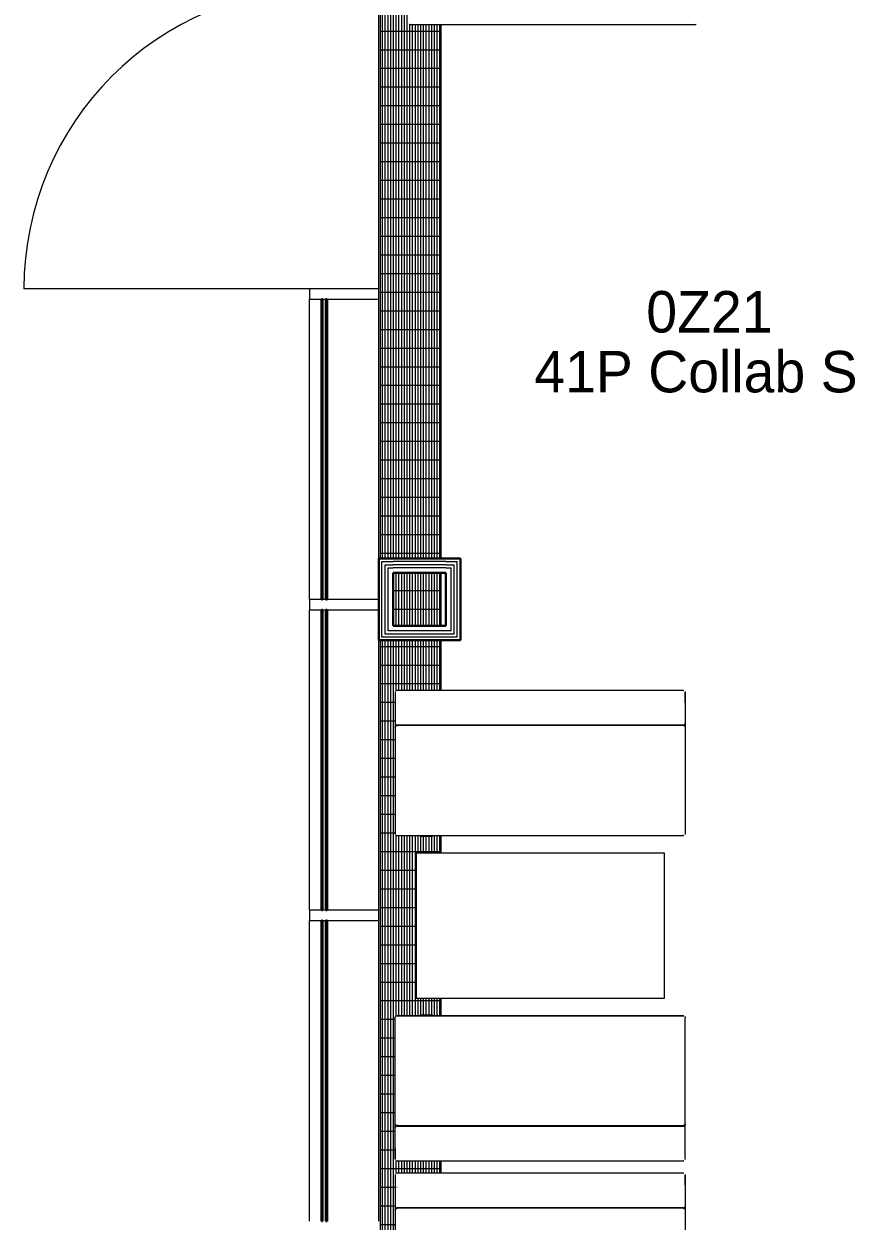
# Model space of a CAD drawing. Header units: millimetres. Extents: x 90978 to 295199, y -4084 to 97293.
# Drawn here: x 155140 to 159153, y 15138 to 20916 of the extents above; entities that cross this region are included whole.
import ezdxf

# ---------------------------------------------------------------- set-up
doc = ezdxf.new("R2010")
doc.units = ezdxf.units.MM
doc.header["$MEASUREMENT"] = 0
for name, color, linetype, lineweight in [('A-AREA-IDEN', 7, 'CONTINUOUS', 9), ('CSM-STL-XX-ZZ-M3-A-XXXX-00001_detached _19_04_21__rvt-1-Level 0$0$A-DOOR', 4, 'CONTINUOUS', 9), ('CSM-STL-XX-ZZ-M3-A-XXXX-00001_detached _19_04_21__rvt-1-Level 0$0$A-GENM', 7, 'CONTINUOUS', 9), ('CSM-STL-XX-ZZ-M3-A-XXXX-00001_detached _19_04_21__rvt-1-Level 0$0$A-GLAZ-CURT', 7, 'CONTINUOUS', 9), ('CSM-STL-XX-ZZ-M3-A-XXXX-00001_detached _19_04_21__rvt-1-Level 0$0$A-GLAZ-CWMG', 7, 'CONTINUOUS', 9), ('CSM-STL-XX-ZZ-M3-A-XXXX-00001_detached _19_04_21__rvt-1-Level 0$0$A-WALL', 7, 'CONTINUOUS', 9), ('CSM-STL-XX-ZZ-M3-A-XXXX-00001_detached _19_04_21__rvt-1-Level 0$0$I-WALL', 7, 'CONTINUOUS', 9), ('I-FURN', 8, 'CONTINUOUS', 9)]:
    doc.layers.add(name, color=color, linetype=linetype, lineweight=lineweight)
doc.styles.add('Century Gothic', font='GOTHIC.TTF', dxfattribs={"height": 200})

msp = doc.modelspace()

# ---------------------------------------------------------------- hatches: boundary and pattern name
at = {"layer": 'CSM-STL-XX-ZZ-M3-A-XXXX-00001_detached _19_04_21__rvt-1-Level 0$0$A-GENM'}
h = msp.add_hatch(dxfattribs=at)
h.set_pattern_fill('FP_27', color=256, angle=-90, style=0, pattern_type=2)
h.set_pattern_definition([(270, (157003.74, 23311.992), (13.2, 1e-14), []), (4e-14, (157003.74, 23311.99), (-6e-14, 90), [])])
h.paths.add_polyline_path([(156942.3, 13102.2), (156941.1, 13106.7), (156941.6, 13104.3)], flags=0)
h.paths.add_polyline_path([(156933.6, 13260.3), (156934.9, 13260.8), (156934.5, 13262.5)], flags=0)
h.paths.add_polyline_path([(156942.3, 13797.1), (156939.9, 13791.5), (156942.3, 13791.7), (156942.3, 13795.5)], flags=0)
h.paths.add_polyline_path([(156942.3, 14671.5), (156942.3, 14677.1), (156940, 14677.1), (156941.6, 14673.1)], flags=0)
h.paths.add_polyline_path([(156933.6, 15208.3), (156934.9, 15207.9), (156934.5, 15208.7)], flags=0)
h.paths.add_polyline_path([(156942.3, 15432.2), (156941.1, 15436.7), (156941.6, 15434.3)], flags=0)
h.paths.add_polyline_path([(156933.6, 15590.3), (156934.9, 15590.8), (156934.5, 15592.5)], flags=0)
h.paths.add_polyline_path([(156942.3, 16127.1), (156939.9, 16121.5), (156942.3, 16121.7), (156942.3, 16125.5)], flags=0)
h.paths.add_polyline_path([(156942.3, 17001.5), (156942.3, 17007.1), (156940, 17007.1), (156941.6, 17003.1)], flags=0)
h.paths.add_polyline_path([(156933.6, 17538.3), (156934.9, 17537.9), (156934.5, 17538.7)], flags=0)
h.paths.add_polyline_path([(156859.8, 12708.1), (157147.6, 12708.1), (157147.6, 13099.3), (156942.3, 13099.7), (156942.3, 13102.2), (156939.9, 13099.7), (156935.7, 13102.2), (156934.4, 13104.3), (156933.6, 13108.8), (156933.3, 13109.3), (156933.6, 13157.9), (156933.3, 13158.6), (156933.5, 13162.9), (156933.3, 13210.9), (156934.1, 13790.3), (156934.5, 13791.5), (156935, 13795.5), (156938.3, 13798.3), (156940.8, 13798.3), (156942.3, 13798.3), (156942.3, 13799.3), (157054.3, 13799.3), (157054.3, 13804.3), (157112.3, 13804.3), (157112.3, 13799.3), (157147.6, 13799.3), (157147.6, 13884.3), (157033.3, 13884.3), (157033.3, 14584.3), (157147.6, 14584.3), (157147.6, 14669.3), (157112.3, 14669.3), (157112.3, 14664.3), (157054.3, 14664.3), (157054.3, 14669.3), (156942.3, 14670.3), (156942.3, 14671.5), (156939.9, 14669.6), (156935.9, 14671.9), (156934.5, 14675), (156933.6, 14678.6), (156933.3, 14679.1), (156934.2, 15306.3), (156933.6, 15310.2), (156933.3, 15310.7), (156933.6, 15359.3), (156933.3, 15360), (156935.9, 15366.7), (156940, 15369), (156942.3, 15368.1), (156942.3, 15369.3), (157147.6, 15369.3), (157147.6, 15429.3), (156942.3, 15429.7), (156942.3, 15432.2), (156939.9, 15429.7), (156935.7, 15432.2), (156934.4, 15434.3), (156933.6, 15438.8), (156933.3, 15439.3), (156933.6, 15487.9), (156933.3, 15488.6), (156933.5, 15492.9), (156933.3, 15540.9), (156933.6, 16120), (156934.5, 16121.5), (156935, 16125.5), (156938.3, 16128.3), (156940.8, 16128.3), (156942.3, 16128.3), (156942.3, 16129.3), (157054.3, 16129.3), (157054.3, 16134.3), (157112.3, 16134.3), (157112.3, 16129.3), (157147.6, 16129.3), (157147.6, 16214.3), (157033.3, 16214.3), (157033.3, 16914.3), (157147.6, 16914.3), (157147.6, 16999.3), (157112.3, 16999.3), (157112.3, 16994.3), (157054.3, 16994.3), (157054.3, 16999.3), (156942.3, 17000.3), (156942.3, 17001.5), (156939.9, 16999.6), (156935.9, 17001.9), (156934.5, 17005), (156933.6, 17008.6), (156933.3, 17009.1), (156934.2, 17636.3), (156933.6, 17640.2), (156933.3, 17640.7), (156933.6, 17689.3), (156933.3, 17690), (156935.9, 17696.7), (156940, 17699), (156942.3, 17698.1), (156942.3, 17699.3), (157147.6, 17699.3), (157147.6, 17941.6), (156859.8, 17941.6), (156859.8, 12816.2)], flags=0)
h.paths.add_polyline_path([(156939.9, 13157.9), (156942.3, 13157.9), (156941.1, 13160.2)], flags=0)
h.paths.add_polyline_path([(156942.3, 13164.2), (156942.3, 13167), (156940.8, 13165.8), (156941.9, 13164.6)], flags=0)
h.paths.add_polyline_path([(156938.9, 13264.1), (156938.9, 13266.2), (156935.9, 13264.3), (156938.5, 13264.1)], flags=0)
h.paths.add_polyline_path([(156939.9, 15202), (156937.8, 15204.4), (156935.9, 15204.3), (156938.9, 15202.4)], flags=0)
h.paths.add_polyline_path([(156942.3, 15301.6), (156941.9, 15304), (156939.9, 15301.9)], flags=0)
h.paths.add_polyline_path([(156942.3, 15306.3), (156942.3, 15310.7), (156939.9, 15310.7), (156941.1, 15308.4)], flags=0)
h.paths.add_polyline_path([(156942.3, 15487.9), (156941.1, 15490.2), (156939.9, 15487.9)], flags=0)
h.paths.add_polyline_path([(156942.3, 15494.2), (156942.3, 15497), (156940.8, 15495.8), (156941.9, 15494.6)], flags=0)
h.paths.add_polyline_path([(156938.9, 15594.1), (156938.9, 15596.2), (156935.9, 15594.3), (156938.5, 15594.1)], flags=0)
h.paths.add_polyline_path([(156939.9, 17532), (156937.8, 17534.4), (156935.9, 17534.3), (156938.9, 17532.4)], flags=0)
h.paths.add_polyline_path([(156942.3, 17631.6), (156941.9, 17634), (156939.9, 17631.9)], flags=0)
h.paths.add_polyline_path([(156942.3, 17636.3), (156942.3, 17640.7), (156939.9, 17640.7), (156941.1, 17638.4)], flags=0)
h.paths.add_polyline_path([(156923.7, 18011.6), (157147.6, 18011.6), (157147.6, 18266.2), (156923.7, 18266.2)], flags=0)
h.paths.add_polyline_path([(157002.3, 20916.2), (157001.1, 20920.6), (157001.6, 20918.2)], flags=0)
h.paths.add_polyline_path([(156993.6, 21074.2), (156994.9, 21074.7), (156994.5, 21076.4)], flags=0)
h.paths.add_polyline_path([(157002.3, 21611), (156999.9, 21605.4), (157002.3, 21605.6), (157002.3, 21609.5)], flags=0)
h.paths.add_polyline_path([(157002.3, 22485.4), (157002.3, 22491), (157000, 22491), (157001.6, 22487)], flags=0)
h.paths.add_polyline_path([(156993.6, 23022.2), (156994.9, 23021.8), (156994.5, 23022.7)], flags=0)
h.paths.add_polyline_path([(157002.3, 23952.2), (157001.1, 23956.7), (157001.6, 23954.3)], flags=0)
h.paths.add_polyline_path([(156993.6, 24110.3), (156994.9, 24110.8), (156994.5, 24112.5)], flags=0)
h.paths.add_polyline_path([(157002.3, 24647.1), (156999.9, 24641.5), (157002.3, 24641.7), (157002.3, 24645.5)], flags=0)
h.paths.add_polyline_path([(157002.3, 25521.5), (157002.3, 25527.1), (157000, 25527.1), (157001.6, 25523.1)], flags=0)
h.paths.add_polyline_path([(156993.6, 26058.3), (156994.9, 26057.9), (156994.5, 26058.7)], flags=0)
h.paths.add_polyline_path([(156898.7, 18336.2), (157147.6, 18336.2), (157147.6, 20913.2), (157002.3, 20913.6), (157002.3, 20916.2), (156999.9, 20913.6), (156995.7, 20916.2), (156994.4, 20918.2), (156993.6, 20922.7), (156993.3, 20923.2), (156993.6, 20971.9), (156993.3, 20972.5), (156993.5, 20976.9), (156993.3, 21024.8), (156994.1, 21604.2), (156994.5, 21605.4), (156995, 21609.5), (156998.3, 21612.2), (157000.8, 21612.2), (157002.3, 21612.2), (157002.3, 21613.2), (157114.3, 21613.2), (157114.3, 21618.2), (157147.6, 21618.2), (157147.6, 21698.2), (157093.3, 21698.2), (157093.3, 22398.2), (157147.6, 22398.2), (157147.6, 22478.2), (157114.3, 22478.2), (157114.3, 22483.2), (157002.3, 22484.2), (157002.3, 22485.4), (156999.9, 22483.5), (156995.9, 22485.9), (156994.5, 22488.9), (156993.6, 22492.5), (156993.3, 22493), (156994.2, 23120.2), (156993.6, 23124.1), (156993.3, 23124.6), (156993.6, 23173.2), (156993.3, 23173.9), (156995.9, 23180.6), (157000, 23182.9), (157002.3, 23182), (157002.3, 23183.2), (157147.6, 23183.2), (157147.6, 23191.4), (156879.3, 23191.4), (156879.3, 23535), (157147.6, 23535), (157147.6, 23949.3), (157002.3, 23949.7), (157002.3, 23952.2), (156999.9, 23949.7), (156995.7, 23952.2), (156994.4, 23954.3), (156993.6, 23958.8), (156993.3, 23959.3), (156993.6, 24007.9), (156993.3, 24008.6), (156993.5, 24012.9), (156993.3, 24060.9), (156994.1, 24640.3), (156994.5, 24641.5), (156995, 24645.5), (156998.3, 24648.3), (157000.8, 24648.3), (157002.3, 24648.3), (157002.3, 24649.3), (157114.3, 24649.3), (157114.3, 24654.3), (157147.6, 24654.3), (157147.6, 24734.3), (157093.3, 24734.3), (157093.3, 25434.3), (157147.6, 25434.3), (157147.6, 25514.3), (157114.3, 25514.3), (157114.3, 25519.3), (157002.3, 25520.3), (157002.3, 25521.5), (156999.9, 25519.6), (156995.9, 25521.9), (156994.5, 25525), (156993.6, 25528.6), (156993.3, 25529.1), (156994.2, 26156.3), (156993.6, 26160.2), (156993.3, 26160.7), (156993.6, 26209.3), (156993.3, 26210), (156995.9, 26216.7), (157000, 26219), (157002.3, 26218.1), (157002.3, 26219.3), (157147.6, 26219.3), (157147.6, 26465.9), (156859.8, 26465.9), (156859.8, 18336.2), (156883.7, 18336.2)], flags=0)
h.paths.add_polyline_path([(157002.3, 20971.9), (157001.1, 20974.1), (156999.9, 20971.9)], flags=0)
h.paths.add_polyline_path([(157002.3, 20978.2), (157002.3, 20980.9), (157000.8, 20979.8), (157001.9, 20978.5)], flags=0)
h.paths.add_polyline_path([(156998.9, 21078), (156998.9, 21080.1), (156995.9, 21078.3), (156998.5, 21078)], flags=0)
h.paths.add_polyline_path([(156999.9, 23015.9), (156997.8, 23018.4), (156995.9, 23018.2), (156998.9, 23016.3)], flags=0)
h.paths.add_polyline_path([(157002.3, 23115.5), (157001.9, 23117.9), (156999.9, 23115.8)], flags=0)
h.paths.add_polyline_path([(157002.3, 23120.2), (157002.3, 23124.6), (156999.9, 23124.6), (157001.7, 23121.2)], flags=0)
h.paths.add_polyline_path([(156949.3, 23261.4), (157147.6, 23261.4), (157147.6, 23465), (156949.3, 23465), (156949.3, 23355.4)], flags=0)
h.paths.add_polyline_path([(156999.9, 24007.9), (157002.3, 24007.9), (157001.1, 24010.2)], flags=0)
h.paths.add_polyline_path([(157002.3, 24014.2), (157002.3, 24017), (157000.8, 24015.8), (157001.9, 24014.6)], flags=0)
h.paths.add_polyline_path([(156998.9, 24114.1), (156998.9, 24116.2), (156995.9, 24114.3), (156998.5, 24114.1)], flags=0)
h.paths.add_polyline_path([(156999.9, 26052), (156997.8, 26054.4), (156995.9, 26054.3), (156998.9, 26052.4)], flags=0)
h.paths.add_polyline_path([(157002.3, 26151.6), (157001.9, 26154), (156999.9, 26151.9)], flags=0)
h.paths.add_polyline_path([(157002.3, 26156.3), (157002.3, 26160.7), (156999.9, 26160.7), (157001.1, 26158.4)], flags=0)
h.paths.add_polyline_path([(156923.7, 26535.9), (157147.6, 26535.9), (157147.6, 26790.5), (156923.7, 26790.5), (156923.7, 26634.3)], flags=0)
h.paths.add_polyline_path([(156913.3, 30029.2), (156917.8, 30030.4), (156915.4, 30029.9)], flags=0)
h.paths.add_polyline_path([(156919.7, 31438.2), (156920.4, 31438.5), (156919.9, 31438.5)], flags=0)
h.paths.add_polyline_path([(156913.3, 32129.2), (156917.8, 32130.4), (156914.2, 32129.5)], flags=0)
h.paths.add_polyline_path([(156912.6, 32829.2), (156918.2, 32829.2), (156918.2, 32831.5), (156914.2, 32829.9)], flags=0)
h.paths.add_polyline_path([(156898.7, 26860.5), (157147.6, 26860.5), (157147.6, 28645.3), (157095.6, 28661.1), (157040, 28691.9), (156994.9, 28730.2), (156959.9, 28773.5), (156932.1, 28827.3), (156916.2, 28879.7), (156910.4, 28938.2), (156910.7, 30029.2), (156912.2, 30030.2), (156910.9, 30032), (156913.4, 30035.9), (156914.9, 30037), (156918.5, 30038.5), (156912.9, 30041), (156910.7, 30044.9), (156911.6, 30047.2), (156910.4, 30047.2), (156910.7, 31431.6), (156913.3, 31435.8), (156917.3, 31437.6), (156917.8, 31438.7), (156913, 31440.9), (156910.7, 31444.9), (156911.6, 31447.2), (156910.4, 31447.2), (156911.4, 32129.2), (156912.6, 32129.9), (156910.8, 32131.6), (156913.3, 32135.8), (156916.1, 32137.3), (156915.4, 32138.2), (156910.4, 32138.2), (156911.4, 32829.2), (156912.6, 32829.2), (156910.7, 32831.6), (156913, 32835.6), (156916.1, 32837), (156919.7, 32837.9), (156920.2, 32838.2), (157147.6, 32838.2), (157147.6, 33915.9), (156859.8, 33915.9), (156859.8, 26860.5), (156883.7, 26860.5)], flags=0)
h.paths.add_polyline_path([(156969.7, 30029.2), (156971, 30030.2), (156967.5, 30031.6), (156967.5, 30029.2)], flags=0)
h.paths.add_polyline_path([(156976.9, 30029.2), (156977.1, 30030.2), (156976.1, 30030.9), (156975.3, 30029.2), (156976.5, 30029.2)], flags=0)
h.paths.add_polyline_path([(157075.4, 30035.6), (157071.5, 30037.4), (157072.5, 30036.4), (157073.6, 30036.1)], flags=0)
h.paths.add_polyline_path([(157031.3, 30036.6), (157013.7, 30038.2), (157026.1, 30037.2), (157030.8, 30036.6)], flags=0)
h.paths.add_polyline_path([(157060.5, 30036.9), (157054.7, 30038.2), (157059.2, 30037.1), (157060.5, 30036.9)], flags=0)
h.paths.add_polyline_path([(156972.9, 30037), (156972.9, 30038.2), (156971.7, 30037.3)], flags=0)
h.paths.add_polyline_path([(157071.4, 31438.5), (157071.8, 31439.9), (157071, 31439.4)], flags=0)
h.paths.add_polyline_path([(156975.3, 31438.2), (156973.5, 31439.2), (156974, 31438.2)], flags=0)
h.paths.add_polyline_path([(157075.4, 31440.9), (157076.9, 31444.5), (157075.2, 31443.5)], flags=0)
h.paths.add_polyline_path([(156977.8, 31444.9), (156977, 31447.2), (156975.7, 31446.9), (156977, 31445.7)], flags=0)
h.paths.add_polyline_path([(156969, 31444.9), (156971.3, 31447.2), (156969, 31447.2)], flags=0)
h.paths.add_polyline_path([(156977, 32129.2), (156978.1, 32129.2), (156976.9, 32130.7), (156976.9, 32129.2)], flags=0)
h.paths.add_polyline_path([(156971.3, 32129.2), (156971.3, 32130.4), (156969, 32131.6), (156969, 32129.2)], flags=0)
h.paths.add_polyline_path([(157075.4, 32135.6), (157070.4, 32138.1), (157060.2, 32138.2), (157071.4, 32137.1), (157073.6, 32136.3)], flags=0)
h.paths.add_polyline_path([(156974, 32137), (156974, 32138), (156973.4, 32137.2)], flags=0)
at = {"layer": 'CSM-STL-XX-ZZ-M3-A-XXXX-00001_detached _19_04_21__rvt-1-Level 0$0$A-GLAZ-CURT'}
h = msp.add_hatch(color=256, dxfattribs=at)
h.paths.add_polyline_path([(156598.3, 18138.2), (156604.3, 18138.2), (156604.3, 19588.2), (156598.3, 19588.2), (156598.3, 18905.5)], flags=0)
h.paths.add_polyline_path([(156576.3, 18138.2), (156582.3, 18138.2), (156582.3, 19588.2), (156576.3, 19588.2), (156576.3, 18905.5)], flags=0)
h = msp.add_hatch(color=256, dxfattribs=at)
h.paths.add_polyline_path([(156598.3, 16638.2), (156604.3, 16638.2), (156604.3, 18088.2), (156598.3, 18088.2), (156598.3, 17405.5)], flags=0)
h.paths.add_polyline_path([(156576.3, 16638.2), (156582.3, 16638.2), (156582.3, 18088.2), (156576.3, 18088.2), (156576.3, 17405.5)], flags=0)
h = msp.add_hatch(color=256, dxfattribs=at)
h.paths.add_polyline_path([(156598.3, 15138.2), (156604.3, 15138.2), (156604.3, 16588.2), (156598.3, 16588.2), (156598.3, 15905.5)], flags=0)
h.paths.add_polyline_path([(156576.3, 15138.2), (156582.3, 15138.2), (156582.3, 16588.2), (156576.3, 16588.2), (156576.3, 15905.5)], flags=0)

# ---------------------------------------------------------------- linework, layer by layer
at = {"layer": 'CSM-STL-XX-ZZ-M3-A-XXXX-00001_detached _19_04_21__rvt-1-Level 0$0$A-DOOR', "lineweight": 20}
msp.add_line((156590.3, 19638.2), (155140.3, 19638.2), dxfattribs=at)
at = {"layer": 'CSM-STL-XX-ZZ-M3-A-XXXX-00001_detached _19_04_21__rvt-1-Level 0$0$A-DOOR'}
msp.add_arc((156590.3, 19638.2), 1450, 90, 180, dxfattribs=at)
at = {"layer": 'CSM-STL-XX-ZZ-M3-A-XXXX-00001_detached _19_04_21__rvt-1-Level 0$0$A-GENM'}
for p, q in [((156859.8, 26465.9), (156859.8, 18336.2)), ((156853.8, 19638.2), (156853.8, 21088.2)), ((157147.6, 18336.2), (157147.6, 20913.3)), ((157153.6, 20913.3), (157153.6, 18336.2)), ((157147.6, 18011.6), (157147.6, 18266.2)), ((157153.6, 18266.2), (157153.6, 18011.6)), ((156859.8, 17941.6), (156859.8, 12708.1)), ((157147.6, 17699.3), (157147.6, 17941.6)), ((157153.6, 17941.6), (157153.6, 17699.3)), ((157147.6, 16914.3), (157147.6, 16999.7)), ((157153.6, 16999.7), (157153.6, 16914.3)), ((157147.6, 16128.9), (157147.6, 16214.3)), ((157153.6, 16214.3), (157153.6, 16128.9)), ((157147.6, 15369.3), (157147.6, 15429.4)), ((157153.6, 15429.4), (157153.6, 15369.3))]:
    msp.add_line(p, q, dxfattribs=at)
at = {"layer": 'CSM-STL-XX-ZZ-M3-A-XXXX-00001_detached _19_04_21__rvt-1-Level 0$0$A-GLAZ-CURT', "lineweight": 30}
for p, q in [((156576.3, 19588.2), (156576.3, 18138.2)), ((156582.3, 19588.2), (156576.3, 19588.2)), ((156582.3, 18138.2), (156582.3, 19588.2)), ((156598.3, 19588.2), (156598.3, 18138.2)), ((156604.3, 19588.2), (156598.3, 19588.2)), ((156604.3, 18138.2), (156604.3, 19588.2)), ((156576.3, 18138.2), (156582.3, 18138.2)), ((156576.3, 18088.2), (156576.3, 16638.2)), ((156582.3, 18088.2), (156576.3, 18088.2)), ((156582.3, 16638.2), (156582.3, 18088.2)), ((156598.3, 18138.2), (156604.3, 18138.2)), ((156598.3, 18088.2), (156598.3, 16638.2)), ((156604.3, 18088.2), (156598.3, 18088.2)), ((156604.3, 16638.2), (156604.3, 18088.2)), ((156576.3, 16638.2), (156582.3, 16638.2)), ((156576.3, 16588.2), (156576.3, 15138.2)), ((156582.3, 16588.2), (156576.3, 16588.2)), ((156582.3, 15138.2), (156582.3, 16588.2)), ((156598.3, 16638.2), (156604.3, 16638.2)), ((156598.3, 16588.2), (156598.3, 15138.2)), ((156604.3, 16588.2), (156598.3, 16588.2)), ((156604.3, 15138.2), (156604.3, 16588.2)), ((156576.3, 15138.2), (156582.3, 15138.2)), ((156598.3, 15138.2), (156604.3, 15138.2))]:
    msp.add_line(p, q, dxfattribs=at)
at = {"layer": 'CSM-STL-XX-ZZ-M3-A-XXXX-00001_detached _19_04_21__rvt-1-Level 0$0$A-GLAZ-CWMG', "lineweight": 20, "extrusion": (0, 0, -1)}
for p, q in [((156518.8, 19638.2), (156518.8, 19588.2)), ((156853.8, 19638.2), (156518.8, 19638.2)), ((156518.8, 19588.2), (156853.8, 19588.2)), ((156853.8, 19588.2), (156853.8, 19638.2)), ((156518.8, 18138.2), (156518.8, 18088.2)), ((156853.8, 18138.2), (156518.8, 18138.2)), ((156518.8, 18088.2), (156853.8, 18088.2)), ((156853.8, 18088.2), (156853.8, 18138.2)), ((156518.8, 16638.2), (156518.8, 16588.2)), ((156853.8, 16638.2), (156518.8, 16638.2)), ((156518.8, 16588.2), (156853.8, 16588.2)), ((156853.8, 16588.2), (156853.8, 16638.2))]:
    msp.add_line(p, q, dxfattribs=at)
at = {"layer": 'CSM-STL-XX-ZZ-M3-A-XXXX-00001_detached _19_04_21__rvt-1-Level 0$0$A-GLAZ-CWMG'}
for p, q in [((156518.8, 18138.2), (156518.8, 19588.2)), ((156853.8, 18336.1), (156853.8, 19588.2)), ((156518.8, 16638.2), (156518.8, 18088.2)), ((156853.8, 16638.2), (156853.8, 17941.8)), ((156518.8, 15138.2), (156518.8, 16588.2)), ((156853.8, 15138.2), (156853.8, 16588.2))]:
    msp.add_line(p, q, dxfattribs=at)
at = {"layer": 'CSM-STL-XX-ZZ-M3-A-XXXX-00001_detached _19_04_21__rvt-1-Level 0$0$A-WALL'}
for p, q in [((156868.7, 17956.6), (156868.7, 18321.2)), ((156868.7, 18321.2), (156883.7, 18321.2)), ((156883.7, 18321.2), (156923.7, 18321.2)), ((157177.8, 18321.2), (156923.7, 18321.2)), ((157177.8, 18321.2), (157217.8, 18321.2)), ((157217.8, 18321.2), (157232.8, 18321.2)), ((157232.8, 17956.6), (157232.8, 18321.2)), ((156883.7, 17971.6), (156883.7, 18306.2)), ((156883.7, 18306.2), (156898.7, 18306.2)), ((156898.7, 18306.2), (156923.7, 18306.2)), ((156898.7, 17986.6), (156898.7, 18291.2)), ((156898.7, 18291.2), (156923.7, 18291.2)), ((157177.8, 18306.2), (156923.7, 18306.2)), ((157177.8, 18291.2), (156923.7, 18291.2)), ((157177.8, 18306.2), (157202.8, 18306.2)), ((157177.8, 18291.2), (157202.8, 18291.2)), ((157202.8, 18306.2), (157217.8, 18306.2)), ((157202.8, 17986.6), (157202.8, 18291.2)), ((157217.8, 17971.6), (157217.8, 18306.2)), ((156898.7, 17971.6), (156883.7, 17971.6)), ((156923.7, 17986.6), (156898.7, 17986.6)), ((156923.7, 17971.6), (156898.7, 17971.6)), ((157177.8, 17986.6), (156923.7, 17986.6)), ((157177.8, 17971.6), (156923.7, 17971.6)), ((157202.8, 17986.6), (157177.8, 17986.6)), ((157202.8, 17971.6), (157177.8, 17971.6)), ((157217.8, 17971.6), (157202.8, 17971.6)), ((156883.7, 17956.6), (156868.7, 17956.6)), ((156923.7, 17956.6), (156883.7, 17956.6)), ((157177.8, 17956.6), (156923.7, 17956.6)), ((157217.8, 17956.6), (157177.8, 17956.6)), ((157232.8, 17956.6), (157217.8, 17956.6))]:
    msp.add_line(p, q, dxfattribs=at)
at = {"layer": 'CSM-STL-XX-ZZ-M3-A-XXXX-00001_detached _19_04_21__rvt-1-Level 0$0$I-WALL', "lineweight": 30}
for p, q in [((156853.7, 18336.2), (156853.7, 17941.6)), ((156868.7, 18336.2), (156853.7, 18336.2)), ((156923.7, 18336.2), (156868.7, 18336.2)), ((157177.8, 18336.2), (156923.7, 18336.2)), ((157232.8, 18336.2), (157177.8, 18336.2)), ((157247.8, 18336.2), (157232.8, 18336.2)), ((157247.8, 17941.6), (157247.8, 18336.2)), ((156923.7, 18011.6), (156923.7, 18266.2)), ((156923.7, 18266.2), (157177.8, 18266.2)), ((157177.8, 18266.2), (157177.8, 18011.6)), ((157177.8, 18011.6), (156923.7, 18011.6)), ((156853.7, 17941.6), (156868.7, 17941.6)), ((156868.7, 17941.6), (156923.7, 17941.6)), ((156923.7, 17941.6), (157177.8, 17941.6)), ((157177.8, 17941.6), (157232.8, 17941.6)), ((157232.8, 17941.6), (157247.8, 17941.6))]:
    msp.add_line(p, q, dxfattribs=at)
at = {"layer": 'I-FURN'}
for p, q in [((157000.5, 20913.4), (157000.1, 20913.5)), ((157000.8, 20913.3), (157000.5, 20913.4)), ((157001.2, 20913.3), (157000.8, 20913.3)), ((157001.6, 20913.3), (157001.2, 20913.3)), ((157001.9, 20913.2), (157001.6, 20913.3)), ((157002.3, 20913.2), (157001.9, 20913.2)), ((157002.3, 20913.2), (158384.3, 20913.2)), ((158384.7, 20913.2), (158384.4, 20913.2)), ((158385.1, 20913.3), (158384.7, 20913.2)), ((158385.4, 20913.3), (158385.1, 20913.3)), ((158385.8, 20913.4), (158385.4, 20913.3)), ((158386.2, 20913.4), (158385.8, 20913.4)), ((158386.5, 20913.5), (158386.2, 20913.4)), ((156933.3, 17691.4), (156933.4, 17691.7)), ((156933.3, 17689.3), (156933.3, 17409.3)), ((156933.3, 17689.3), (156933.3, 17640.7)), ((156933.4, 17691.7), (156933.5, 17692.1)), ((156933.5, 17692.5), (156933.6, 17692.8)), ((156933.5, 17692.1), (156933.5, 17692.5)), ((156933.6, 17692.8), (156933.7, 17693.1)), ((156933.7, 17693.1), (156933.9, 17693.5)), ((156940, 17699), (156940.4, 17699.1)), ((156940.4, 17699.1), (156940.7, 17699.2)), ((156940.7, 17699.2), (156941.1, 17699.2)), ((156941.1, 17699.2), (156941.5, 17699.3)), ((156941.5, 17699.3), (156941.8, 17699.3)), ((156941.8, 17699.3), (156942.2, 17699.3)), ((158324.3, 17699.3), (156942.3, 17699.3)), ((158324.3, 17699.3), (158324.6, 17699.3)), ((158324.6, 17699.3), (158325, 17699.3)), ((158325, 17699.3), (158325.4, 17699.2)), ((158325.4, 17699.2), (158325.7, 17699.2)), ((158325.7, 17699.2), (158326.1, 17699.1)), ((158326.1, 17699.1), (158326.4, 17699.1)), ((158332.7, 17693.6), (158332.8, 17693.2)), ((158332.8, 17693.2), (158332.9, 17692.9)), ((158332.9, 17692.9), (158333, 17692.5)), ((158333, 17692.5), (158333.1, 17692.2)), ((158333.1, 17692.2), (158333.1, 17691.8)), ((158333.1, 17691.8), (158333.2, 17691.5)), ((158333.3, 17689.3), (158333.3, 17409.3)), ((158333.3, 17640.7), (158333.3, 17689.3)), ((156933.3, 17522), (156933.4, 17522.3)), ((156933.3, 17521.6), (156933.3, 17522)), ((156933.3, 17521.3), (156933.3, 17521.6)), ((156933.3, 17520.9), (156933.3, 17521.3)), ((156933.4, 17522.3), (156933.5, 17522.7)), ((156933.5, 17523), (156933.6, 17523.4)), ((156933.5, 17522.7), (156933.5, 17523)), ((156933.6, 17523.4), (156933.7, 17523.7)), ((156933.7, 17523.7), (156933.9, 17524.1)), ((156933.9, 17524.1), (156934, 17524.4)), ((156934, 17524.4), (156934.1, 17524.7)), ((156934.1, 17524.7), (156934.3, 17525.1)), ((156934.3, 17525.1), (156934.5, 17525.4)), ((156934.5, 17525.4), (156934.6, 17525.7)), ((156934.6, 17525.7), (156934.8, 17526)), ((156934.8, 17526), (156935.1, 17526.3)), ((156935.1, 17526.3), (156935.3, 17526.6)), ((156935.3, 17526.6), (156935.5, 17526.8)), ((156935.5, 17526.8), (156935.8, 17527.1)), ((156935.8, 17527.1), (156936, 17527.4)), ((156936, 17527.4), (156936.3, 17527.6)), ((156936.3, 17527.6), (156936.5, 17527.8)), ((156936.5, 17527.8), (156936.8, 17528.1)), ((156936.8, 17528.1), (156937.1, 17528.3)), ((156937.1, 17528.3), (156937.4, 17528.5)), ((156937.4, 17528.5), (156937.7, 17528.7)), ((156937.7, 17528.7), (156938, 17528.8)), ((156938, 17528.8), (156938.4, 17529)), ((156938.4, 17529), (156938.7, 17529.2)), ((156938.7, 17529.2), (156939, 17529.3)), ((156939, 17529.3), (156939.4, 17529.4)), ((156939.4, 17529.4), (156939.7, 17529.5)), ((156939.7, 17529.5), (156940, 17529.6)), ((156940, 17529.6), (156940.4, 17529.7)), ((156940.4, 17529.7), (156940.7, 17529.8)), ((156940.7, 17529.8), (156941.1, 17529.8)), ((156941.1, 17529.8), (156941.5, 17529.9)), ((156941.5, 17529.9), (156941.8, 17529.9)), ((156941.8, 17529.9), (156942.2, 17529.9)), ((156942.2, 17529.9), (156942.3, 17529.9)), ((158324.3, 17531.6), (156942.3, 17531.6)), ((158324.3, 17529.9), (156942.3, 17529.9)), ((158324.3, 17529.9), (158324.6, 17529.9)), ((158324.6, 17529.9), (158325, 17529.9)), ((158325, 17529.9), (158325.4, 17529.8)), ((158325.4, 17529.8), (158325.7, 17529.8)), ((158325.7, 17529.8), (158326.1, 17529.7)), ((158326.1, 17529.7), (158326.4, 17529.6)), ((158326.4, 17529.6), (158326.8, 17529.6)), ((158326.8, 17529.6), (158327.1, 17529.4)), ((158327.1, 17529.4), (158327.4, 17529.3)), ((158327.4, 17529.3), (158327.8, 17529.2)), ((158327.8, 17529.2), (158328.1, 17529)), ((158328.1, 17529), (158328.4, 17528.9)), ((158328.4, 17528.9), (158328.7, 17528.7)), ((158328.7, 17528.7), (158329.1, 17528.5)), ((158329.1, 17528.5), (158329.4, 17528.3)), ((158329.4, 17528.3), (158329.6, 17528.1)), ((158329.6, 17528.1), (158329.9, 17527.9)), ((158329.9, 17527.9), (158330.2, 17527.7)), ((158330.2, 17527.7), (158330.5, 17527.4)), ((158330.5, 17527.4), (158330.7, 17527.2)), ((158330.7, 17527.2), (158331, 17526.9)), ((158331, 17526.9), (158331.2, 17526.6)), ((158331.2, 17526.6), (158331.4, 17526.4)), ((158331.4, 17526.4), (158331.6, 17526.1)), ((158331.6, 17526.1), (158331.8, 17525.8)), ((158331.8, 17525.8), (158332, 17525.5)), ((158332, 17525.5), (158332.2, 17525.1)), ((158332.2, 17525.1), (158332.4, 17524.8)), ((158332.4, 17524.8), (158332.5, 17524.5)), ((158332.5, 17524.5), (158332.7, 17524.2)), ((158332.7, 17524.2), (158332.8, 17523.8)), ((158332.8, 17523.8), (158332.9, 17523.5)), ((158332.9, 17523.5), (158333, 17523.1)), ((158333, 17523.1), (158333.1, 17522.8)), ((158333.1, 17522.8), (158333.1, 17522.4)), ((158333.1, 17522.4), (158333.2, 17522.1)), ((158333.2, 17522.1), (158333.2, 17521.7)), ((158333.2, 17521.7), (158333.3, 17521.4)), ((158333.3, 17521.4), (158333.3, 17521)), ((158333.3, 17521), (158333.3, 17520.9)), ((156933.3, 17409.3), (156933.3, 17009.3)), ((158333.3, 17409.3), (158333.3, 17008.1)), ((156933.3, 17008.2), (156933.3, 17008.3)), ((156933.3, 17007.9), (156933.3, 17008.2)), ((156933.3, 17007.5), (156933.3, 17007.9)), ((156933.4, 17007.1), (156933.3, 17007.5)), ((156933.4, 17006.8), (156933.4, 17007.1)), ((156933.5, 17006.4), (156933.4, 17006.8)), ((156933.6, 17006.1), (156933.5, 17006.4)), ((156933.7, 17005.7), (156933.6, 17006.1)), ((156933.8, 17005.4), (156933.7, 17005.7)), ((156933.9, 17005), (156933.8, 17005.4)), ((156934, 17004.7), (156933.9, 17005)), ((156934.2, 17004.4), (156934, 17004.7)), ((156934.3, 17004.1), (156934.2, 17004.4)), ((156934.5, 17003.8), (156934.3, 17004.1)), ((156938.3, 16999.3), (158325.5, 16999.3)), ((156940.5, 16999.5), (156940.1, 16999.6)), ((156940.8, 16999.4), (156940.5, 16999.5)), ((156941.2, 16999.4), (156940.8, 16999.4)), ((156941.6, 16999.3), (156941.2, 16999.4)), ((156941.9, 16999.3), (156941.6, 16999.3)), ((156942.3, 16999.3), (156941.9, 16999.3)), ((156942.3, 16999.3), (158324.3, 16999.3)), ((157053.3, 16999.3), (157053.3, 16994.3)), ((157053.3, 16994.3), (157054.3, 16994.3)), ((157113.3, 16994.3), (157053.3, 16994.3)), ((157058.3, 16999.3), (157058.3, 16996.8)), ((157108.3, 16996.8), (157108.3, 16999.3)), ((157112.3, 16994.3), (157113.3, 16994.3)), ((157113.3, 16994.3), (157113.3, 16999.3)), ((158324.7, 16999.3), (158324.4, 16999.3)), ((158325.1, 16999.3), (158324.7, 16999.3)), ((158325.4, 16999.4), (158325.1, 16999.3)), ((158325.8, 16999.4), (158325.4, 16999.4)), ((158326.2, 16999.5), (158325.8, 16999.4)), ((158326.5, 16999.6), (158326.2, 16999.5)), ((158332.3, 17004.2), (158332.1, 17003.8)), ((158332.4, 17004.5), (158332.3, 17004.2)), ((158332.6, 17004.8), (158332.4, 17004.5)), ((158332.7, 17005.1), (158332.6, 17004.8)), ((158332.8, 17005.5), (158332.7, 17005.1)), ((158332.9, 17005.8), (158332.8, 17005.5)), ((158333, 17006.2), (158332.9, 17005.8)), ((158333.1, 17006.5), (158333, 17006.2)), ((158333.2, 17006.9), (158333.1, 17006.5)), ((158333.3, 17008), (158333.2, 17007.6)), ((158333.2, 17007.6), (158333.2, 17007.2)), ((158333.2, 17007.2), (158333.2, 17006.9)), ((158333.3, 17008.3), (158333.3, 17008)), ((158233.3, 16914.3), (157033.3, 16914.3)), ((157033.3, 16914.3), (157033.3, 16214.3)), ((158233.3, 16214.3), (158233.3, 16914.3)), ((157033.3, 16214.3), (158233.3, 16214.3)), ((156933.3, 16121.4), (156933.4, 16121.7)), ((156933.3, 16121), (156933.3, 16121.4)), ((156933.3, 16120.7), (156933.3, 16121)), ((156933.3, 16120.3), (156933.3, 16120.7)), ((156933.4, 16121.7), (156933.5, 16122.1)), ((156933.5, 16122.5), (156933.6, 16122.8)), ((156933.5, 16122.1), (156933.5, 16122.5)), ((156933.6, 16122.8), (156933.7, 16123.1)), ((156933.7, 16123.1), (156933.9, 16123.5)), ((156933.9, 16123.5), (156934, 16123.8)), ((156934, 16123.8), (156934.1, 16124.1)), ((156934.1, 16124.1), (156934.3, 16124.5)), ((156934.3, 16124.5), (156934.5, 16124.8)), ((156938.3, 16129.3), (158325.5, 16129.3)), ((156940, 16129), (156940.4, 16129.1)), ((156940.4, 16129.1), (156940.7, 16129.2)), ((156940.7, 16129.2), (156941.1, 16129.2)), ((156941.1, 16129.2), (156941.5, 16129.3)), ((156941.5, 16129.3), (156941.8, 16129.3)), ((156941.8, 16129.3), (156942.2, 16129.3)), ((158324.3, 16129.3), (156942.3, 16129.3)), ((157053.3, 16134.3), (157053.3, 16129.3)), ((157053.3, 16134.3), (157113.3, 16134.3)), ((157054.3, 16134.3), (157053.3, 16134.3)), ((157058.3, 16131.8), (157058.3, 16129.3)), ((157108.3, 16129.3), (157108.3, 16131.8)), ((157113.3, 16134.3), (157112.3, 16134.3)), ((157113.3, 16129.3), (157113.3, 16134.3)), ((158324.3, 16129.3), (158324.6, 16129.3)), ((158324.6, 16129.3), (158325, 16129.3)), ((158325, 16129.3), (158325.4, 16129.2)), ((158325.4, 16129.2), (158325.7, 16129.2)), ((158325.7, 16129.2), (158326.1, 16129.1)), ((158326.1, 16129.1), (158326.4, 16129.1)), ((158332, 16124.9), (158332.2, 16124.6)), ((158332.2, 16124.6), (158332.4, 16124.2)), ((158332.4, 16124.2), (158332.5, 16123.9)), ((158332.5, 16123.9), (158332.7, 16123.6)), ((158332.7, 16123.6), (158332.8, 16123.2)), ((158332.8, 16123.2), (158332.9, 16122.9)), ((158332.9, 16122.9), (158333, 16122.5)), ((158333, 16122.5), (158333.1, 16122.2)), ((158333.1, 16122.2), (158333.1, 16121.8)), ((158333.1, 16121.8), (158333.2, 16121.5)), ((158333.2, 16121.5), (158333.2, 16121.1)), ((158333.2, 16121.1), (158333.3, 16120.8)), ((158333.3, 16120.8), (158333.3, 16120.4)), ((156933.3, 15719.3), (156933.3, 16119.3)), ((158333.3, 15719.3), (158333.3, 16120.5)), ((158333.3, 16120.4), (158333.3, 16120.3)), ((156933.3, 15439.3), (156933.3, 15719.3)), ((158333.3, 15439.3), (158333.3, 15719.3)), ((156933.3, 15607.6), (156933.3, 15607.7)), ((156933.3, 15607.3), (156933.3, 15607.6)), ((156933.3, 15606.9), (156933.3, 15607.3)), ((156933.4, 15606.5), (156933.3, 15606.9)), ((156933.4, 15606.2), (156933.4, 15606.5)), ((156933.5, 15605.8), (156933.4, 15606.2)), ((156933.6, 15605.5), (156933.5, 15605.8)), ((156933.7, 15605.1), (156933.6, 15605.5)), ((156933.8, 15604.8), (156933.7, 15605.1)), ((156933.9, 15604.5), (156933.8, 15604.8)), ((156934, 15604.1), (156933.9, 15604.5)), ((156934.2, 15603.8), (156934, 15604.1)), ((156934.3, 15603.5), (156934.2, 15603.8)), ((156934.5, 15603.2), (156934.3, 15603.5)), ((156934.7, 15602.9), (156934.5, 15603.2)), ((156934.9, 15602.6), (156934.7, 15602.9)), ((156935.1, 15602.3), (156934.9, 15602.6)), ((156935.3, 15602), (156935.1, 15602.3)), ((156935.6, 15601.7), (156935.3, 15602)), ((156935.8, 15601.4), (156935.6, 15601.7)), ((156936.1, 15601.2), (156935.8, 15601.4)), ((156936.3, 15601), (156936.1, 15601.2)), ((156936.6, 15600.7), (156936.3, 15601)), ((156936.9, 15600.5), (156936.6, 15600.7)), ((158330, 15600.8), (158329.7, 15600.6)), ((158330.3, 15601), (158330, 15600.8)), ((158330.5, 15601.3), (158330.3, 15601)), ((158330.8, 15601.5), (158330.5, 15601.3)), ((158331, 15601.8), (158330.8, 15601.5)), ((158331.3, 15602.1), (158331, 15601.8)), ((158331.5, 15602.3), (158331.3, 15602.1)), ((158331.7, 15602.6), (158331.5, 15602.3)), ((158331.9, 15602.9), (158331.7, 15602.6)), ((158332.1, 15603.2), (158331.9, 15602.9)), ((158332.3, 15603.6), (158332.1, 15603.2)), ((158332.4, 15603.9), (158332.3, 15603.6)), ((158332.6, 15604.2), (158332.4, 15603.9)), ((158332.7, 15604.5), (158332.6, 15604.2)), ((158332.8, 15604.9), (158332.7, 15604.5)), ((158332.9, 15605.2), (158332.8, 15604.9)), ((158333, 15605.6), (158332.9, 15605.2)), ((158333.1, 15605.9), (158333, 15605.6)), ((158333.2, 15606.3), (158333.1, 15605.9)), ((158333.3, 15607.4), (158333.2, 15607)), ((158333.2, 15607), (158333.2, 15606.6)), ((158333.2, 15606.6), (158333.2, 15606.3)), ((158333.3, 15607.7), (158333.3, 15607.4)), ((156937.2, 15600.3), (156936.9, 15600.5)), ((156937.5, 15600.1), (156937.2, 15600.3)), ((156937.8, 15599.9), (156937.5, 15600.1)), ((156938.1, 15599.7), (156937.8, 15599.9)), ((156938.4, 15599.6), (156938.1, 15599.7)), ((156938.8, 15599.4), (156938.4, 15599.6)), ((156939.1, 15599.3), (156938.8, 15599.4)), ((156939.4, 15599.2), (156939.1, 15599.3)), ((156939.8, 15599.1), (156939.4, 15599.2)), ((156940.1, 15599), (156939.8, 15599.1)), ((156940.5, 15598.9), (156940.1, 15599)), ((156940.8, 15598.8), (156940.5, 15598.9)), ((156941.2, 15598.8), (156940.8, 15598.8)), ((156941.6, 15598.7), (156941.2, 15598.8)), ((156941.9, 15598.7), (156941.6, 15598.7)), ((156942.3, 15598.7), (156941.9, 15598.7)), ((156942.3, 15598.7), (158324.3, 15598.7)), ((156942.3, 15597), (158324.3, 15597)), ((158324.4, 15598.7), (158324.3, 15598.7)), ((158324.7, 15598.7), (158324.4, 15598.7)), ((158325.1, 15598.8), (158324.7, 15598.7)), ((158325.4, 15598.8), (158325.1, 15598.8)), ((158325.8, 15598.8), (158325.4, 15598.8)), ((158326.2, 15598.9), (158325.8, 15598.8)), ((158326.5, 15599), (158326.2, 15598.9)), ((158326.9, 15599.1), (158326.5, 15599)), ((158327.2, 15599.2), (158326.9, 15599.1)), ((158327.5, 15599.3), (158327.2, 15599.2)), ((158327.9, 15599.5), (158327.5, 15599.3)), ((158328.2, 15599.6), (158327.9, 15599.5)), ((158328.5, 15599.8), (158328.2, 15599.6)), ((158328.8, 15600), (158328.5, 15599.8)), ((158329.1, 15600.1), (158328.8, 15600)), ((158329.4, 15600.3), (158329.1, 15600.1)), ((158329.7, 15600.6), (158329.4, 15600.3)), ((156933.3, 15487.9), (156933.3, 15439.3)), ((158333.3, 15439.3), (158333.3, 15487.9)), ((156933.4, 15436.8), (156933.4, 15437.1)), ((156933.5, 15436.4), (156933.4, 15436.8)), ((156933.6, 15436.1), (156933.5, 15436.4)), ((156933.7, 15435.7), (156933.6, 15436.1)), ((156933.8, 15435.4), (156933.7, 15435.7)), ((156933.9, 15435), (156933.8, 15435.4)), ((156940.5, 15429.5), (156940.1, 15429.6)), ((156940.8, 15429.4), (156940.5, 15429.5)), ((156941.2, 15429.4), (156940.8, 15429.4)), ((156941.6, 15429.3), (156941.2, 15429.4)), ((156941.9, 15429.3), (156941.6, 15429.3)), ((156942.3, 15429.3), (156941.9, 15429.3)), ((156942.3, 15429.3), (158324.3, 15429.3)), ((158324.7, 15429.3), (158324.4, 15429.3)), ((158325.1, 15429.3), (158324.7, 15429.3)), ((158325.4, 15429.4), (158325.1, 15429.3)), ((158325.8, 15429.4), (158325.4, 15429.4)), ((158326.2, 15429.5), (158325.8, 15429.4)), ((158326.5, 15429.6), (158326.2, 15429.5)), ((158332.8, 15435.5), (158332.7, 15435.1)), ((158332.9, 15435.8), (158332.8, 15435.5)), ((158333, 15436.2), (158332.9, 15435.8)), ((158333.1, 15436.5), (158333, 15436.2)), ((158333.2, 15436.9), (158333.1, 15436.5)), ((158333.2, 15437.2), (158333.2, 15436.9)), ((156933.3, 15361.4), (156933.4, 15361.7)), ((156933.3, 15359.3), (156933.3, 15079.3)), ((156933.3, 15359.3), (156933.3, 15310.7)), ((156933.4, 15361.7), (156933.5, 15362.1)), ((156933.5, 15362.5), (156933.6, 15362.8)), ((156933.5, 15362.1), (156933.5, 15362.5)), ((156933.6, 15362.8), (156933.7, 15363.1)), ((156933.7, 15363.1), (156933.9, 15363.5)), ((156940, 15369), (156940.4, 15369.1)), ((156940.4, 15369.1), (156940.7, 15369.2)), ((156940.7, 15369.2), (156941.1, 15369.2)), ((156941.1, 15369.2), (156941.5, 15369.3)), ((156941.5, 15369.3), (156941.8, 15369.3)), ((156941.8, 15369.3), (156942.2, 15369.3)), ((158324.3, 15369.3), (156942.3, 15369.3)), ((158324.3, 15369.3), (158324.6, 15369.3)), ((158324.6, 15369.3), (158325, 15369.3)), ((158325, 15369.3), (158325.4, 15369.2)), ((158325.4, 15369.2), (158325.7, 15369.2)), ((158325.7, 15369.2), (158326.1, 15369.1)), ((158326.1, 15369.1), (158326.4, 15369.1)), ((158332.7, 15363.6), (158332.8, 15363.2)), ((158332.8, 15363.2), (158332.9, 15362.9)), ((158332.9, 15362.9), (158333, 15362.5)), ((158333, 15362.5), (158333.1, 15362.2)), ((158333.1, 15362.2), (158333.1, 15361.8)), ((158333.1, 15361.8), (158333.2, 15361.5)), ((158333.3, 15359.3), (158333.3, 15079.3)), ((158333.3, 15310.7), (158333.3, 15359.3)), ((156934.8, 15196), (156935.1, 15196.3)), ((156935.1, 15196.3), (156935.3, 15196.6)), ((156935.3, 15196.6), (156935.5, 15196.8)), ((156935.5, 15196.8), (156935.8, 15197.1)), ((156935.8, 15197.1), (156936, 15197.4)), ((156936, 15197.4), (156936.3, 15197.6)), ((156936.3, 15197.6), (156936.5, 15197.8)), ((156936.5, 15197.8), (156936.8, 15198.1)), ((156936.8, 15198.1), (156937.1, 15198.3)), ((156937.1, 15198.3), (156937.4, 15198.5)), ((156937.4, 15198.5), (156937.7, 15198.7)), ((156937.7, 15198.7), (156938, 15198.8)), ((156938, 15198.8), (156938.4, 15199)), ((156938.4, 15199), (156938.7, 15199.2)), ((156938.7, 15199.2), (156939, 15199.3)), ((156939, 15199.3), (156939.4, 15199.4)), ((156939.4, 15199.4), (156939.7, 15199.5)), ((156939.7, 15199.5), (156940, 15199.6)), ((156940, 15199.6), (156940.4, 15199.7)), ((156940.4, 15199.7), (156940.7, 15199.8)), ((156940.7, 15199.8), (156941.1, 15199.8)), ((156941.1, 15199.8), (156941.5, 15199.9)), ((156941.5, 15199.9), (156941.8, 15199.9)), ((156941.8, 15199.9), (156942.2, 15199.9)), ((156942.2, 15199.9), (156942.3, 15199.9)), ((158324.3, 15201.6), (156942.3, 15201.6)), ((158324.3, 15199.9), (156942.3, 15199.9)), ((158324.3, 15199.9), (158324.6, 15199.9)), ((158324.6, 15199.9), (158325, 15199.9)), ((158325, 15199.9), (158325.4, 15199.8)), ((158325.4, 15199.8), (158325.7, 15199.8)), ((158325.7, 15199.8), (158326.1, 15199.7)), ((158326.1, 15199.7), (158326.4, 15199.6)), ((158326.4, 15199.6), (158326.8, 15199.6)), ((158326.8, 15199.6), (158327.1, 15199.4)), ((158327.1, 15199.4), (158327.4, 15199.3)), ((158327.4, 15199.3), (158327.8, 15199.2)), ((158327.8, 15199.2), (158328.1, 15199)), ((158328.1, 15199), (158328.4, 15198.9)), ((158328.4, 15198.9), (158328.7, 15198.7)), ((158328.7, 15198.7), (158329.1, 15198.5)), ((158329.1, 15198.5), (158329.4, 15198.3)), ((158329.4, 15198.3), (158329.6, 15198.1)), ((158329.6, 15198.1), (158329.9, 15197.9)), ((158329.9, 15197.9), (158330.2, 15197.7)), ((158330.2, 15197.7), (158330.5, 15197.4)), ((158330.5, 15197.4), (158330.7, 15197.2)), ((158330.7, 15197.2), (158331, 15196.9)), ((158331, 15196.9), (158331.2, 15196.6)), ((158331.2, 15196.6), (158331.4, 15196.4)), ((158331.4, 15196.4), (158331.6, 15196.1)), ((156933.3, 15192), (156933.4, 15192.3)), ((156933.3, 15191.6), (156933.3, 15192)), ((156933.3, 15191.3), (156933.3, 15191.6)), ((156933.3, 15190.9), (156933.3, 15191.3)), ((156933.4, 15192.3), (156933.5, 15192.7)), ((156933.5, 15193), (156933.6, 15193.4)), ((156933.5, 15192.7), (156933.5, 15193)), ((156933.6, 15193.4), (156933.7, 15193.7)), ((156933.7, 15193.7), (156933.9, 15194.1)), ((156933.9, 15194.1), (156934, 15194.4)), ((156934, 15194.4), (156934.1, 15194.7)), ((156934.1, 15194.7), (156934.3, 15195.1)), ((156934.3, 15195.1), (156934.5, 15195.4)), ((156934.5, 15195.4), (156934.6, 15195.7)), ((156934.6, 15195.7), (156934.8, 15196)), ((158331.6, 15196.1), (158331.8, 15195.8)), ((158331.8, 15195.8), (158332, 15195.5)), ((158332, 15195.5), (158332.2, 15195.1)), ((158332.2, 15195.1), (158332.4, 15194.8)), ((158332.4, 15194.8), (158332.5, 15194.5)), ((158332.5, 15194.5), (158332.7, 15194.2)), ((158332.7, 15194.2), (158332.8, 15193.8)), ((158332.8, 15193.8), (158332.9, 15193.5)), ((158332.9, 15193.5), (158333, 15193.1)), ((158333, 15193.1), (158333.1, 15192.8)), ((158333.1, 15192.8), (158333.1, 15192.4)), ((158333.1, 15192.4), (158333.2, 15192.1)), ((158333.2, 15192.1), (158333.2, 15191.7)), ((158333.2, 15191.7), (158333.3, 15191.4)), ((158333.3, 15191.4), (158333.3, 15191)), ((158333.3, 15191), (158333.3, 15190.9))]:
    msp.add_line(p, q, dxfattribs=at)
for centre, major_axis, start_param, end_param in [((156942.3, 17540.6), (9, 0), 3.141593, 4.712389), ((158324.3, 17540.6), (-9, 0), 1.570797, 2.356225), ((158324.3, 17540.6), (9, 0), 5.497828, 5.759627), ((158324.3, 17540.6), (9, 0), 5.759635, 6.021436), ((158324.3, 17540.6), (9, 0), 6.021439, 6.283185), ((156942.3, 15588), (-9, 0), 4.712389, 6.283185), ((158324.3, 15588), (9, 0), 0.785368, 1.570796), ((158324.3, 15588), (9, 0), 0.523559, 0.785357), ((158324.3, 15588), (9, 0), 0.261749, 0.523551), ((158324.3, 15588), (-9, 0), 3.141593, 3.403339), ((156942.3, 15210.6), (9, 0), 3.141593, 4.712389), ((158324.3, 15210.6), (-9, 0), 1.570797, 2.356225), ((158324.3, 15210.6), (9, 0), 5.497828, 5.759627), ((158324.3, 15210.6), (9, 0), 5.759635, 6.021436), ((158324.3, 15210.6), (9, 0), 6.021439, 6.283185)]:
    msp.add_ellipse(centre, major_axis=major_axis, ratio=0.997091, start_param=start_param, end_param=end_param, dxfattribs=at)

# ---------------------------------------------------------------- texts
at = {"layer": 'A-AREA-IDEN', "style": 'Century Gothic'}
for s, p in [('0Z21', (158145.1, 19426.9)), ('41P Collab S', (157604.3, 19137.9))]:
    msp.add_text(s, height=200, dxfattribs=at).set_placement(p)

doc.saveas('drawing.dxf')
